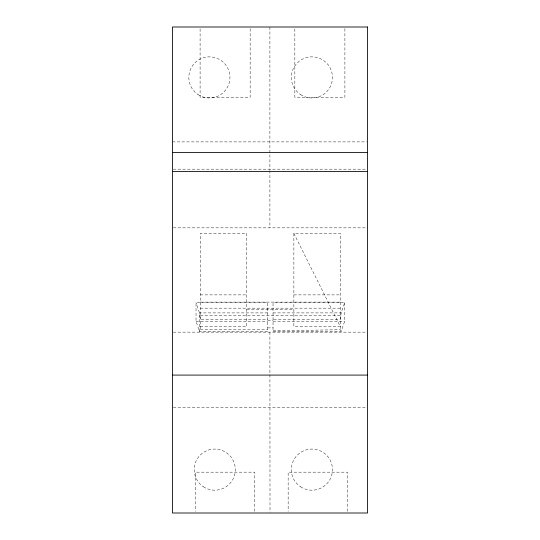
<?xml version="1.0" encoding="UTF-8"?>
<svg xmlns="http://www.w3.org/2000/svg" width="540" height="540" viewBox="0 0 540 540"><rect width="100%" height="100%" fill="white"/><g stroke="black" fill="none" stroke-linecap="round" stroke-linejoin="round"><path stroke-width="0.41" stroke-dasharray="2.7 2.03" d="M344.621 302.744L344.621 321.327L341.159 331.486L273.038 331.486L273.038 302.744L344.621 302.744L341.159 312.903L340.355 319.437L273.038 319.437M200.286 326.653L246.78 326.653L246.78 233.341L200.286 233.341L200.286 329.711L199.49 331.486L267.692 331.486L267.692 302.744L196.027 302.744L196.027 321.327L199.49 331.486L199.49 312.903L196.027 302.744M273.038 330.858L340.355 329.711L341.159 331.486M172.456 141.892L366.707 141.892M173.293 169.175L366.707 169.175M173.293 227.84L367.355 227.84M293.868 233.341L340.355 326.653L293.868 326.653L293.868 233.341L340.355 233.341L340.355 329.711M200.286 294.881L246.78 294.881M293.868 294.881L340.355 294.881M200.286 302.103L340.355 302.103M200.286 308.165L340.355 308.165M246.78 309.258L293.868 309.258M267.692 312.903L199.49 312.903L200.286 319.437L267.692 319.437M273.038 312.903L341.159 312.903M200.286 315.394L340.355 315.394M267.692 320.666L273.038 320.666M196.027 321.327L267.692 321.327M273.038 321.327L344.621 321.327M267.692 327.888L273.038 327.888M200.286 329.711L267.692 329.711M173.293 332.147L366.518 332.147M173.293 407.423L366.714 407.423M269.906 332.147L270 512.163M347.47 511.333L347.47 472.169L288.151 472.169L288.151 511.333M344.898 28.674L344.898 97.335L294.84 97.335L294.84 28.674M269.906 27L269.906 169.695M269.906 170.539L269.906 227.84M254.786 511.333L254.786 472.169L195.466 472.169L195.466 511.333M250.155 28.674L250.155 97.335L200.097 97.335L200.097 28.674M203.425 486.79A20.561 20.561 0 0 0 235.278 470.853A20.561 20.561 0 0 0 205.558 451.238A20.561 20.561 0 0 0 203.425 486.79M300.584 486.79A20.561 20.561 0 0 0 332.438 470.853A20.561 20.561 0 0 0 302.711 451.238A20.561 20.561 0 0 0 300.584 486.79M198.065 94.594A20.561 20.561 0 0 0 229.919 78.665A20.561 20.561 0 0 0 200.191 59.042A20.561 20.561 0 0 0 198.065 94.594M300.584 94.594A20.561 20.561 0 0 0 332.438 78.665A20.561 20.561 0 0 0 302.711 59.042A20.561 20.561 0 0 0 300.584 94.594"/><path stroke-width="0.81" d="M172.456 152.53L367.544 152.53M172.456 171.436L367.544 171.436M172.456 375.084L367.544 375.084M367.544 27L172.456 27L172.456 513L367.544 513L367.544 27"/></g></svg>
